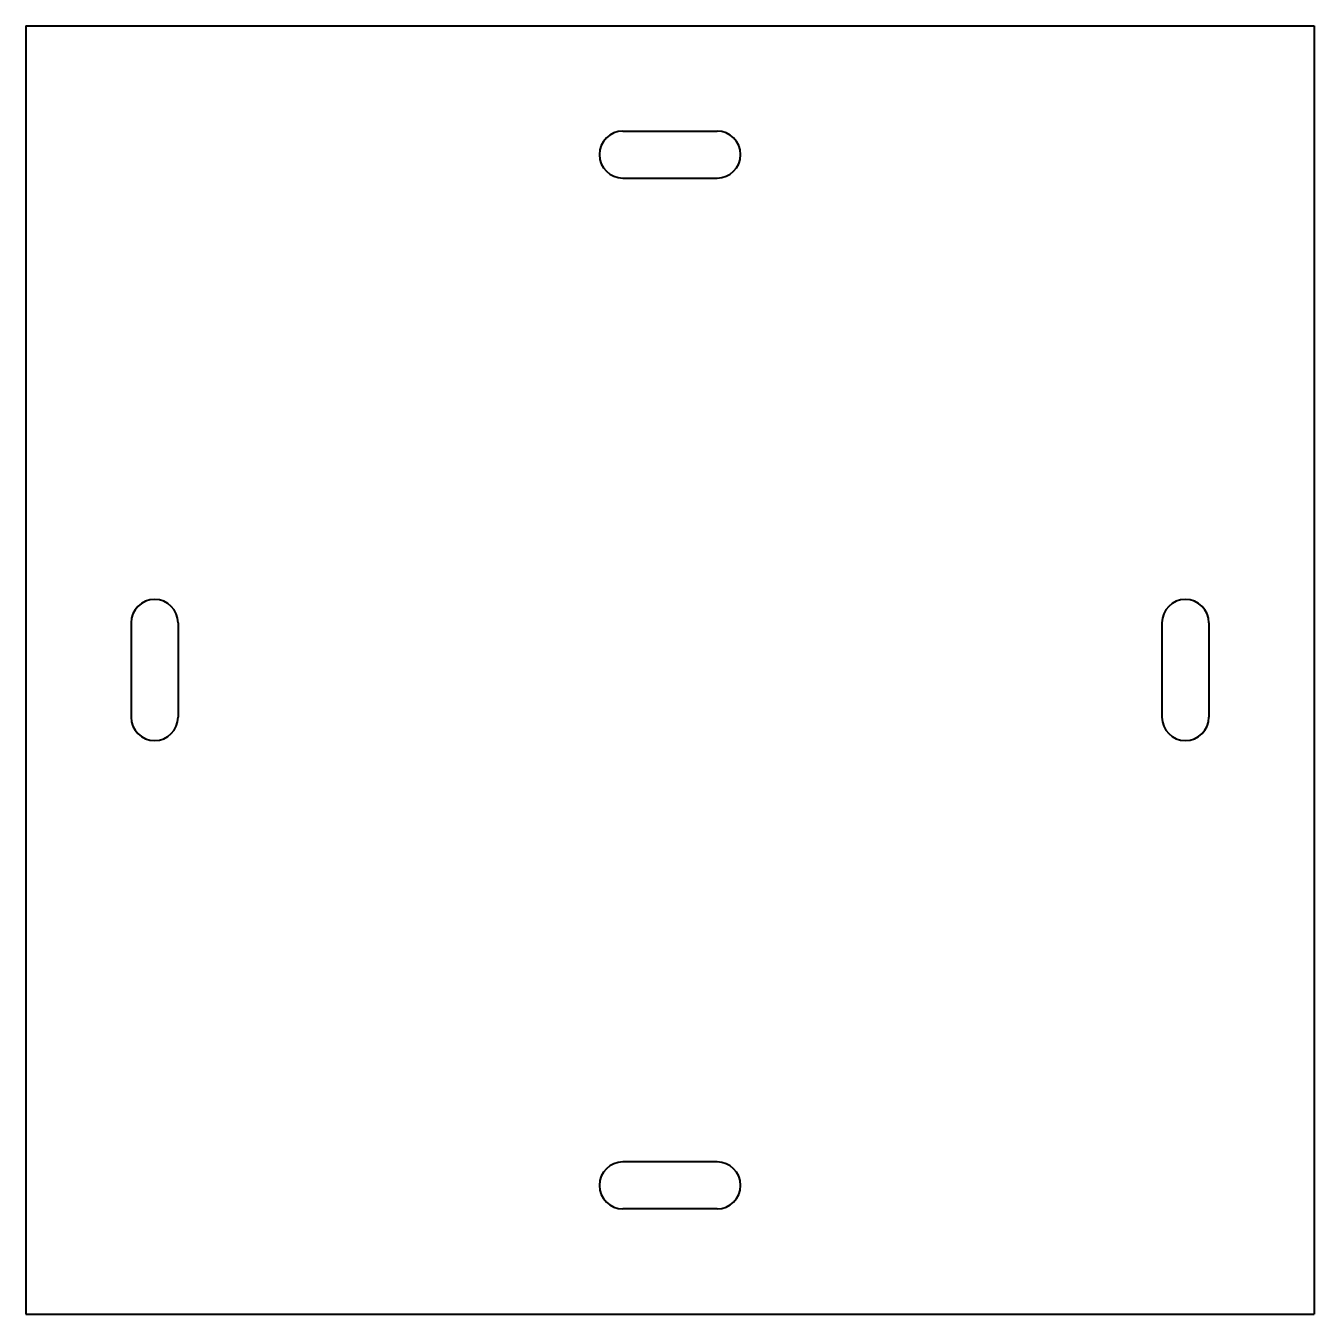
# Model space of a CAD drawing. Header units: inches. Extents: x -67.5 to -27.5, y -71.2 to -31.2.
import ezdxf

# ---------------------------------------------------------------- set-up
doc = ezdxf.new("R2010")
doc.units = ezdxf.units.IN
doc.header["$MEASUREMENT"] = 0
doc.layers.add('Visible', color=7, linetype='Continuous', lineweight=40)

msp = doc.modelspace()

# ---------------------------------------------------------------- linework, layer by layer
at = {"layer": 'Visible'}
for p, q in [((-67.455, -31.169), (-67.455, -71.169)), ((-67.455, -31.169), (-27.455, -31.169)), ((-27.455, -31.169), (-27.455, -71.169)), ((-48.915, -34.439), (-45.995, -34.439)), ((-48.915, -35.899), (-45.995, -35.899)), ((-64.185, -49.709), (-64.185, -52.629)), ((-62.725, -49.709), (-62.725, -52.629)), ((-32.185, -49.709), (-32.185, -52.629)), ((-30.725, -49.709), (-30.725, -52.629)), ((-45.995, -66.439), (-48.915, -66.439)), ((-45.995, -67.899), (-48.915, -67.899)), ((-67.455, -71.169), (-27.455, -71.169))]:
    msp.add_line(p, q, dxfattribs=at)
for centre, start, end in [((-48.915, -35.169), 90, 270), ((-45.995, -35.169), 270, 90), ((-63.455, -49.709), 0, 180), ((-31.455, -49.709), 0, 180), ((-63.455, -52.629), 180, 0), ((-31.455, -52.629), 180, 0), ((-48.915, -67.169), 90, 270), ((-45.995, -67.169), 270, 90)]:
    msp.add_arc(centre, 0.73, start, end, dxfattribs=at)

doc.saveas('drawing.dxf')
